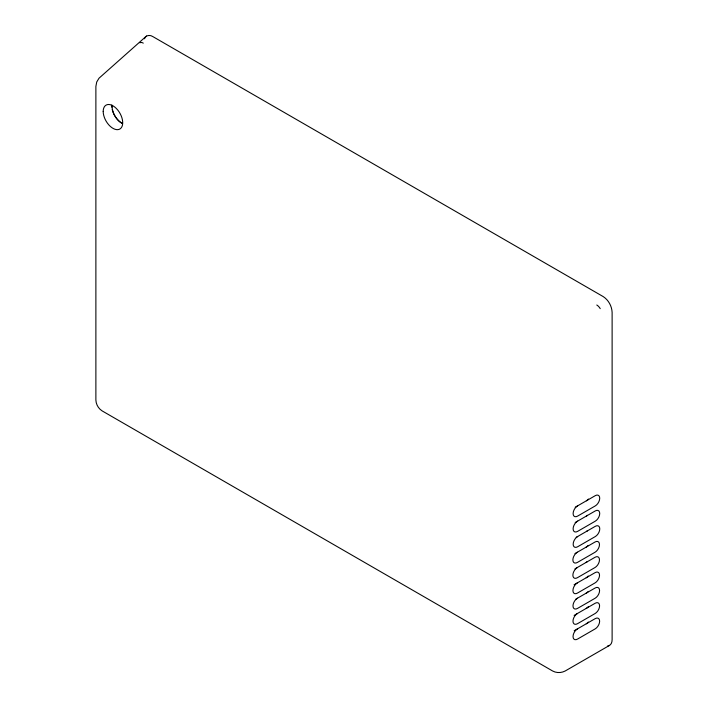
<?xml version="1.0" encoding="UTF-8"?>
<svg xmlns="http://www.w3.org/2000/svg" width="708" height="708" viewBox="0 0 708 708"><rect width="100%" height="100%" fill="white"/><g stroke="black" fill="none" stroke-linecap="round" stroke-linejoin="round"><path stroke-width="1.06" d="M144.494 38.772C145.423 35.135 150.016 34.63 152.76 36.542L603.251 296.625C608.499 300.024 611.836 306.13 612.119 312.343L612.119 639.66A12.54 7.239 60 0 1 607.685 645.962M146.494 36.028L99.014 78.207L96.722 81.995L95.881 86.456L95.881 400.047C96.04 404.454 98.421 408.569 102.156 410.914L552.638 670.998C556.497 673.122 561.311 673.043 565.179 670.998L609.517 645.395M575.197 507.255L595.286 495.653A6.275 3.62 -60 0 1 599.72 498.237A6.275 3.62 -60 0 1 595.242 505.919L577.551 516.132A6.275 3.62 -60 0 1 573.117 513.53A6.275 3.62 -60 0 1 577.622 505.857M575.197 522.522L595.286 510.928A6.275 3.62 -60 0 1 599.72 513.512A6.275 3.62 -60 0 1 595.242 521.194L577.551 531.407A6.275 3.62 -60 0 1 573.117 528.805A6.275 3.62 -60 0 1 577.622 521.123M576.188 537.354L595.34 526.301A6.275 3.62 -60 0 1 599.773 528.885A6.275 3.62 -60 0 1 595.295 536.558L577.604 546.78A6.275 3.62 -60 0 1 573.17 544.169A6.275 3.62 -60 0 1 577.684 536.496M574.958 553.594L595.047 542.001A6.275 3.62 -60 0 1 599.481 544.585A6.275 3.62 -60 0 1 595.003 552.267L577.312 562.479A6.275 3.62 -60 0 1 572.878 559.878A6.275 3.62 -60 0 1 577.383 552.196M574.958 568.869L595.047 557.267A6.275 3.62 -60 0 1 599.481 559.86A6.275 3.62 -60 0 1 595.003 567.533L577.312 577.755A6.275 3.62 -60 0 1 572.878 575.153A6.275 3.62 -60 0 1 577.383 567.471M574.082 584.773L595.101 572.639A6.275 3.62 -60 0 1 599.534 575.223A6.275 3.62 -60 0 1 595.056 582.905L577.365 593.118A6.275 3.62 -60 0 1 572.931 590.516A6.275 3.62 -60 0 1 577.436 582.834M575.993 599.048L595.154 587.985A6.275 3.62 -60 0 1 599.587 590.569A6.275 3.62 -60 0 1 595.109 598.251L577.418 608.464A6.275 3.62 -60 0 1 572.984 605.862A6.275 3.62 -60 0 1 577.489 598.189M574.135 615.394L595.154 603.26A6.275 3.62 -60 0 1 599.587 605.844A6.275 3.62 -60 0 1 595.109 613.526L577.418 623.739A6.275 3.62 -60 0 1 572.984 621.137A6.275 3.62 -60 0 1 577.489 613.455M574.188 630.766L595.207 618.633A6.275 3.62 -60 0 1 599.641 621.217A6.275 3.62 -60 0 1 595.163 628.89L577.471 639.112A6.275 3.62 -60 0 1 573.038 636.501A6.275 3.62 -60 0 1 577.551 628.828M121.829 123.227A13.797 7.965 60 0 1 112.068 106.333M596.782 305.015A6.894 3.982 60 0 1 600.225 308.653M139.821 42.799A6.894 3.982 60 0 1 143.273 43.135M588.366 622.013A6.275 3.62 -60 0 1 586.295 623.775M587.197 561.665A6.275 3.62 -60 0 1 586.135 562.418M587.436 515.318A6.275 3.62 -60 0 1 586.374 516.07M588.26 576.02A6.275 3.62 -60 0 1 586.189 577.781M588.313 606.641A6.275 3.62 -60 0 1 586.242 608.402M587.498 530.69A6.275 3.62 -60 0 1 586.428 531.442M588.445 499.043A6.275 3.62 -60 0 1 586.374 500.804M588.206 545.381A6.275 3.62 -60 0 1 586.135 547.142M588.313 591.375A6.275 3.62 -60 0 1 586.242 593.136M122.041 123.227A13.797 7.965 60 0 1 112.218 109.475M111.864 107.173A13.797 7.965 60 0 1 111.864 105.032M103.2 111.448A13.797 7.965 60 0 0 117.838 129.653A13.797 7.965 60 0 0 117.838 110.147A13.797 7.965 60 0 0 103.2 111.448"/></g></svg>
